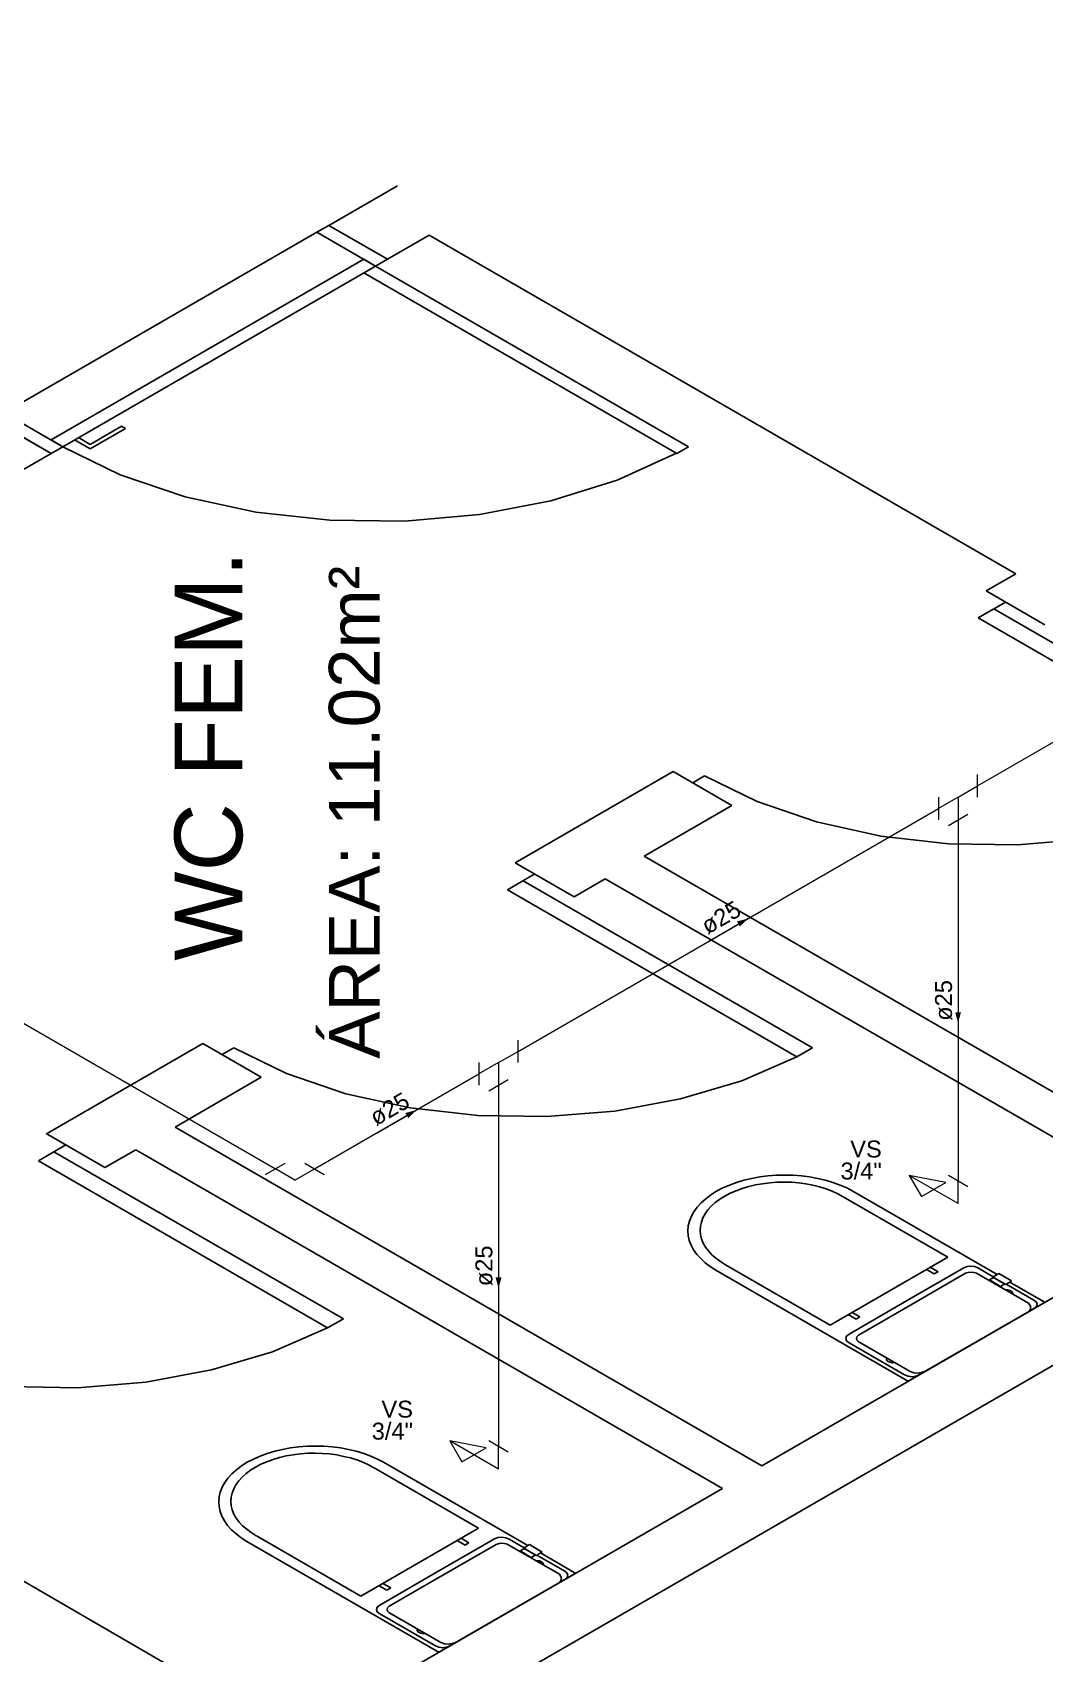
# Model space of a CAD drawing. Header units: millimetres. Extents: x 40 to 499, y -93 to 187.
# Drawn here: x 195.38 to 204.35, y 54.3 to 68.65 of the extents above; entities that cross this region are included whole.
import ezdxf

# ---------------------------------------------------------------- set-up
doc = ezdxf.new("R2010")
doc.units = ezdxf.units.MM
doc.header["$MEASUREMENT"] = 0
doc.layers.add('. Layaot', color=8, linetype='Continuous')
doc.layers.add('PROIEZIONI_finissime', color=251, linetype='Continuous')
for name, color, linetype, lineweight in [('AF-Condutos', 4, 'Continuous', 5), ('AF-Conexões', 9, 'Continuous', 5), ('AF-Sentido conduto', 9, 'Continuous', 5), ('AF-Textos conduto', 7, 'Continuous', 5), ('Textos', 7, 'Continuous', 5)]:
    doc.layers.add(name, color=color, linetype=linetype, lineweight=lineweight)
doc.styles.add('Arial', font='arial.ttf')

msp = doc.modelspace()

# ---------------------------------------------------------------- hatches: boundary and pattern name
at = {"layer": 'AF-Sentido conduto', "linetype": 'Continuous'}
for points in [[(201.723, 60.806), (201.626, 60.78), (201.652, 60.735)], [(203.585, 59.881), (203.611, 59.977), (203.559, 59.977)], [(198.785, 59.109), (198.688, 59.084), (198.714, 59.039)], [(199.514, 57.53), (199.54, 57.627), (199.488, 57.627)]]:
    msp.add_hatch(color=1, dxfattribs=at).paths.add_polyline_path(points)

# ---------------------------------------------------------------- linework, layer by layer
at = {"layer": '. Layaot'}
for p, q in [((198.618, 67.297), (198.009, 66.945)), ((198.009, 66.945), (198.529, 66.645)), ((195.134, 65.285), (197.905, 66.885)), ((198.529, 66.645), (198.9, 66.86)), ((198.9, 66.86), (204.096, 63.859)), ((201.092, 64.925), (198.321, 66.525)), ((198.425, 66.585), (201.196, 64.985)), ((195.55, 64.925), (195.03, 65.225)), ((195.757, 65.046), (195.861, 64.986)), ((195.792, 65.066), (195.896, 65.006)), ((195.896, 65.006), (196.173, 65.166)), ((196.208, 65.146), (195.896, 64.966)), ((196.173, 65.166), (196.208, 65.146)), ((186.776, 59.86), (195.55, 64.925)), ((195.861, 64.986), (195.896, 64.966)), ((201.092, 64.925), (201.196, 64.985)), ((204.096, 63.859), (203.833, 63.708)), ((203.833, 63.708), (204.353, 63.408)), ((204.005, 63.609), (203.763, 63.469)), ((203.763, 63.469), (206.326, 61.989)), ((203.901, 63.549), (206.465, 62.069)), ((201.062, 62.108), (199.662, 61.301)), ((201.582, 61.808), (201.062, 62.108)), ((200.805, 61.359), (201.582, 61.808)), ((206.001, 58.36), (200.805, 61.359)), ((199.836, 61.201), (199.593, 61.061)), ((199.662, 61.301), (200.184, 61)), ((199.593, 61.061), (202.157, 59.581)), ((199.732, 61.141), (202.295, 59.661)), ((200.184, 61), (200.459, 61.159)), ((200.459, 61.159), (205.656, 58.16)), ((197.688, 52.959), (210.569, 60.396)), ((196.893, 59.7), (195.508, 58.9)), ((197.412, 59.4), (196.893, 59.7)), ((202.157, 59.581), (202.295, 59.661)), ((196.648, 58.959), (197.412, 59.4)), ((195.506, 58.901), (196.027, 58.6)), ((201.845, 55.959), (196.648, 58.959)), ((195.679, 58.801), (195.437, 58.661)), ((195.575, 58.741), (198.139, 57.261)), ((196.027, 58.6), (196.302, 58.759)), ((196.302, 58.759), (201.499, 55.759)), ((195.437, 58.661), (198, 57.181)), ((202.568, 58.342), (203.494, 57.807)), ((202.653, 58.391), (203.93, 57.653)), ((205.656, 58.16), (201.845, 55.959)), ((202.451, 57.205), (201.526, 57.74)), ((203.494, 57.807), (202.451, 57.205)), ((203.635, 57.712), (203.665, 57.724)), ((203.665, 57.724), (203.698, 57.727)), ((203.698, 57.727), (203.734, 57.723)), ((203.734, 57.723), (203.765, 57.71)), ((203.13, 56.715), (201.44, 57.691)), ((203.128, 57.419), (203.635, 57.712)), ((203.651, 57.664), (203.177, 57.391)), ((203.305, 57.698), (203.374, 57.658)), ((203.339, 57.718), (203.409, 57.678)), ((203.374, 57.658), (203.409, 57.678)), ((203.675, 57.672), (203.651, 57.664)), ((203.701, 57.674), (203.675, 57.672)), ((203.724, 57.671), (203.701, 57.674)), ((203.748, 57.665), (203.724, 57.671)), ((204.21, 57.399), (203.748, 57.665)), ((203.765, 57.71), (203.897, 57.634)), ((203.9, 57.627), (203.862, 57.605)), ((203.9, 57.627), (203.862, 57.605)), ((203.862, 57.605), (203.961, 57.548)), ((203.862, 57.605), (203.961, 57.548)), ((203.893, 57.631), (203.93, 57.653)), ((203.93, 57.653), (203.893, 57.631)), ((204.006, 57.566), (203.893, 57.631)), ((203.893, 57.631), (204.006, 57.566)), ((203.999, 57.57), (203.9, 57.627)), ((203.93, 57.653), (203.945, 57.661)), ((203.945, 57.661), (203.93, 57.653)), ((203.945, 57.661), (204.058, 57.596)), ((204.058, 57.596), (203.945, 57.661)), ((204.044, 57.587), (204.006, 57.566)), ((204.006, 57.566), (204.044, 57.587)), ((204.058, 57.596), (204.044, 57.587)), ((204.044, 57.587), (204.058, 57.596)), ((204.044, 57.587), (204.343, 57.415)), ((203.961, 57.548), (203.999, 57.57)), ((203.961, 57.548), (203.999, 57.57)), ((204.011, 57.519), (204.006, 57.516)), ((204.011, 57.568), (204.257, 57.426)), ((204.013, 57.52), (204.011, 57.519)), ((204.035, 57.516), (204.013, 57.52)), ((204.051, 57.509), (204.035, 57.516)), ((204.063, 57.5), (204.051, 57.509)), ((204.07, 57.488), (204.063, 57.5)), ((204.065, 57.482), (204.07, 57.485)), ((204.073, 57.486), (204.07, 57.488)), ((204.07, 57.485), (204.073, 57.486)), ((202.612, 57.298), (202.681, 57.258)), ((202.619, 57.125), (203.128, 57.419)), ((202.647, 57.318), (202.716, 57.278)), ((203.177, 57.391), (202.702, 57.116)), ((204.314, 57.385), (203.751, 57.06)), ((204.208, 57.324), (204.224, 57.341)), ((204.224, 57.38), (204.21, 57.399)), ((204.229, 57.36), (204.224, 57.38)), ((204.224, 57.341), (204.229, 57.36)), ((204.257, 57.426), (204.279, 57.408)), ((204.279, 57.37), (204.257, 57.352)), ((204.279, 57.408), (204.286, 57.388)), ((204.286, 57.388), (204.279, 57.37)), ((204.345, 57.403), (204.314, 57.385)), ((204.343, 57.415), (204.347, 57.412)), ((204.347, 57.404), (204.345, 57.403)), ((204.347, 57.412), (204.35, 57.408)), ((204.35, 57.408), (204.347, 57.404)), ((198, 57.181), (198.139, 57.261)), ((202.716, 57.278), (202.681, 57.258)), ((202.59, 57.087), (202.597, 57.108)), ((202.597, 57.067), (202.59, 57.087)), ((202.597, 57.108), (202.619, 57.125)), ((202.619, 57.049), (202.597, 57.067)), ((203.111, 56.764), (202.619, 57.049)), ((202.687, 57.102), (202.685, 57.087)), ((202.685, 57.087), (202.687, 57.072)), ((202.702, 57.116), (202.687, 57.102)), ((202.687, 57.072), (202.699, 57.06)), ((202.699, 57.06), (203.161, 56.793)), ((203.751, 57.06), (203.182, 56.732)), ((202.95, 56.907), (202.948, 56.905)), ((202.948, 56.905), (202.955, 56.893)), ((202.957, 56.911), (202.95, 56.907)), ((202.955, 56.893), (202.967, 56.883)), ((202.967, 56.883), (202.983, 56.877)), ((202.983, 56.877), (203.005, 56.872)), ((203.005, 56.872), (203.007, 56.871)), ((203.007, 56.871), (203.009, 56.872)), ((203.009, 56.872), (203.016, 56.877)), ((203.142, 56.752), (203.111, 56.764)), ((203.177, 56.748), (203.142, 56.752)), ((203.182, 56.732), (203.154, 56.715)), ((203.161, 56.793), (203.192, 56.784)), ((203.211, 56.753), (203.177, 56.748)), ((203.192, 56.784), (203.225, 56.781)), ((203.241, 56.766), (203.211, 56.753)), ((203.225, 56.781), (203.26, 56.785)), ((203.26, 56.785), (203.291, 56.794)), ((203.135, 56.712), (203.13, 56.715)), ((203.142, 56.711), (203.135, 56.712)), ((203.149, 56.712), (203.142, 56.711)), ((203.154, 56.715), (203.149, 56.712)), ((197.688, 53.559), (192.492, 56.559)), ((198.411, 55.941), (199.336, 55.406)), ((198.496, 55.99), (199.773, 55.252)), ((201.499, 55.759), (197.688, 53.559)), ((198.973, 54.315), (197.283, 55.29)), ((198.294, 54.805), (197.369, 55.339)), ((199.336, 55.406), (198.294, 54.805)), ((198.971, 55.019), (199.477, 55.311)), ((199.148, 55.297), (199.217, 55.257)), ((199.182, 55.317), (199.252, 55.277)), ((199.477, 55.311), (199.508, 55.324)), ((199.508, 55.324), (199.541, 55.326)), ((199.541, 55.326), (199.577, 55.322)), ((199.577, 55.322), (199.608, 55.31)), ((199.608, 55.31), (199.74, 55.233)), ((199.494, 55.263), (199.02, 54.99)), ((199.217, 55.257), (199.252, 55.277)), ((199.518, 55.272), (199.494, 55.263)), ((199.544, 55.273), (199.518, 55.272)), ((199.567, 55.27), (199.544, 55.273)), ((199.591, 55.265), (199.567, 55.27)), ((200.053, 54.998), (199.591, 55.265)), ((199.743, 55.226), (199.705, 55.205)), ((199.743, 55.226), (199.705, 55.205)), ((199.705, 55.205), (199.804, 55.147)), ((199.705, 55.205), (199.804, 55.147)), ((199.736, 55.231), (199.773, 55.252)), ((199.773, 55.252), (199.736, 55.231)), ((199.849, 55.165), (199.736, 55.231)), ((199.736, 55.231), (199.849, 55.165)), ((199.842, 55.169), (199.743, 55.226)), ((199.773, 55.252), (199.788, 55.261)), ((199.788, 55.261), (199.773, 55.252)), ((199.788, 55.261), (199.901, 55.195)), ((199.901, 55.195), (199.788, 55.261)), ((199.804, 55.147), (199.842, 55.169)), ((199.804, 55.147), (199.842, 55.169)), ((199.887, 55.187), (199.849, 55.165)), ((199.849, 55.165), (199.887, 55.187)), ((199.854, 55.168), (200.1, 55.025)), ((199.901, 55.195), (199.887, 55.187)), ((199.887, 55.187), (199.901, 55.195)), ((199.887, 55.187), (200.185, 55.015)), ((198.462, 54.725), (198.971, 55.019)), ((199.854, 55.118), (199.849, 55.116)), ((199.856, 55.12), (199.854, 55.118)), ((199.878, 55.116), (199.856, 55.12)), ((199.894, 55.109), (199.878, 55.116)), ((199.906, 55.099), (199.894, 55.109)), ((199.913, 55.087), (199.906, 55.099)), ((199.908, 55.082), (199.913, 55.084)), ((199.916, 55.086), (199.913, 55.087)), ((199.913, 55.084), (199.916, 55.086)), ((200.067, 54.979), (200.053, 54.998)), ((200.1, 55.025), (200.122, 55.008)), ((200.122, 55.008), (200.129, 54.987)), ((200.188, 55.002), (200.157, 54.984)), ((200.185, 55.015), (200.19, 55.012)), ((200.19, 55.004), (200.188, 55.002)), ((200.19, 55.012), (200.193, 55.008)), ((200.193, 55.008), (200.19, 55.004)), ((198.455, 54.897), (198.524, 54.857)), ((198.49, 54.917), (198.559, 54.877)), ((198.559, 54.877), (198.524, 54.857)), ((199.02, 54.99), (198.545, 54.715)), ((200.157, 54.984), (199.593, 54.659)), ((200.05, 54.923), (200.067, 54.941)), ((200.072, 54.96), (200.067, 54.979)), ((200.067, 54.941), (200.072, 54.96)), ((200.122, 54.969), (200.1, 54.952)), ((200.129, 54.987), (200.122, 54.969)), ((198.433, 54.686), (198.44, 54.707)), ((198.44, 54.707), (198.462, 54.725)), ((198.545, 54.715), (198.53, 54.701)), ((198.44, 54.666), (198.433, 54.686)), ((198.462, 54.648), (198.44, 54.666)), ((198.954, 54.364), (198.462, 54.648)), ((198.53, 54.701), (198.528, 54.686)), ((198.528, 54.686), (198.53, 54.671)), ((198.53, 54.671), (198.542, 54.659)), ((198.542, 54.659), (199.004, 54.393)), ((199.593, 54.659), (199.025, 54.331)), ((198.793, 54.506), (198.791, 54.505)), ((198.791, 54.505), (198.798, 54.492)), ((198.8, 54.51), (198.793, 54.506)), ((198.798, 54.492), (198.81, 54.483)), ((198.81, 54.483), (198.826, 54.476)), ((198.826, 54.476), (198.848, 54.472)), ((198.848, 54.472), (198.85, 54.47)), ((198.85, 54.47), (198.852, 54.472)), ((198.852, 54.472), (198.859, 54.476)), ((198.985, 54.352), (198.954, 54.364)), ((198.978, 54.312), (198.973, 54.315)), ((198.985, 54.31), (198.978, 54.312)), ((199.02, 54.347), (198.985, 54.352)), ((198.992, 54.312), (198.985, 54.31)), ((198.997, 54.315), (198.992, 54.312)), ((199.025, 54.331), (198.997, 54.315)), ((199.004, 54.393), (199.035, 54.383)), ((199.054, 54.353), (199.02, 54.347)), ((199.035, 54.383), (199.068, 54.38)), ((199.084, 54.365), (199.054, 54.353)), ((199.068, 54.38), (199.103, 54.384)), ((199.103, 54.384), (199.134, 54.394))]:
    msp.add_line(p, q, dxfattribs=at)
for points in [[(198.425, 66.585), (197.905, 66.885), (198.009, 66.945), (198.529, 66.645), (198.425, 66.585)], [(195.654, 64.985), (195.55, 65.045), (198.321, 66.645), (198.425, 66.585), (195.654, 64.985)], [(195.55, 64.925), (195.03, 65.225), (195.134, 65.285), (195.654, 64.985), (195.55, 64.925)], [(195.654, 64.985), (196.163, 64.737), (196.739, 64.542), (197.363, 64.407), (198.018, 64.334), (198.685, 64.327), (199.344, 64.385), (199.977, 64.507), (200.564, 64.689), (201.09, 64.927)], [(201.338, 62.069), (201.804, 61.842), (202.33, 61.663), (202.901, 61.537), (203.5, 61.469), (204.11, 61.459), (204.714, 61.508), (205.296, 61.615), (205.838, 61.777), (206.326, 61.989)], [(197.168, 59.661), (197.635, 59.434), (198.161, 59.255), (198.731, 59.13), (199.33, 59.061), (199.94, 59.052), (200.545, 59.101), (201.126, 59.208), (201.669, 59.37), (202.157, 59.581)], [(202.049, 58.534), (201.975, 58.532), (201.901, 58.527), (201.828, 58.518), (201.757, 58.505), (201.688, 58.488), (201.622, 58.469), (201.559, 58.446), (201.5, 58.42), (201.445, 58.391)], [(202.045, 58.472), (201.98, 58.47), (201.916, 58.466), (201.852, 58.458), (201.79, 58.447), (201.73, 58.433), (201.673, 58.416), (201.618, 58.396), (201.566, 58.373), (201.518, 58.348)], [(202.567, 58.342), (202.52, 58.368), (202.469, 58.391), (202.415, 58.412), (202.358, 58.429), (202.298, 58.444), (202.237, 58.456), (202.174, 58.464), (202.11, 58.47), (202.045, 58.472)], [(202.653, 58.391), (202.598, 58.42), (202.539, 58.446), (202.476, 58.469), (202.41, 58.488), (202.341, 58.505), (202.27, 58.518), (202.197, 58.527), (202.123, 58.532), (202.049, 58.534)], [(201.445, 58.391), (201.394, 58.359), (201.349, 58.325), (201.308, 58.288), (201.273, 58.25), (201.245, 58.21), (201.222, 58.169), (201.205, 58.127), (201.195, 58.084), (201.192, 58.041)], [(201.518, 58.348), (201.474, 58.321), (201.434, 58.291), (201.399, 58.259), (201.369, 58.226), (201.344, 58.191), (201.325, 58.155), (201.311, 58.118), (201.303, 58.081), (201.3, 58.044)], [(201.192, 58.041), (201.195, 57.998), (201.204, 57.955), (201.22, 57.913), (201.242, 57.872), (201.271, 57.832), (201.305, 57.794), (201.345, 57.757), (201.39, 57.723), (201.44, 57.691)], [(201.3, 58.044), (201.304, 58.006), (201.313, 57.969), (201.327, 57.932), (201.347, 57.896), (201.373, 57.862), (201.404, 57.829), (201.44, 57.797), (201.48, 57.768), (201.525, 57.74)], [(193.012, 57.261), (193.479, 57.034), (194.005, 56.855), (194.575, 56.73), (195.174, 56.661), (195.784, 56.651), (196.388, 56.701), (196.97, 56.808), (197.512, 56.969), (198, 57.181)], [(197.892, 56.134), (197.818, 56.132), (197.744, 56.126), (197.671, 56.117), (197.6, 56.104), (197.531, 56.088), (197.465, 56.068), (197.402, 56.045), (197.343, 56.019), (197.288, 55.99)], [(197.888, 56.071), (197.823, 56.07), (197.759, 56.065), (197.695, 56.057), (197.633, 56.046), (197.573, 56.032), (197.516, 56.015), (197.461, 55.995), (197.409, 55.973), (197.361, 55.948)], [(198.41, 55.941), (198.363, 55.967), (198.312, 55.99), (198.258, 56.011), (198.201, 56.029), (198.141, 56.043), (198.08, 56.055), (198.017, 56.064), (197.952, 56.069), (197.888, 56.071)], [(198.496, 55.99), (198.441, 56.019), (198.382, 56.045), (198.319, 56.068), (198.253, 56.088), (198.184, 56.104), (198.113, 56.117), (198.04, 56.126), (197.966, 56.132), (197.892, 56.134)], [(197.288, 55.99), (197.237, 55.958), (197.192, 55.924), (197.151, 55.888), (197.116, 55.85), (197.088, 55.81), (197.065, 55.769), (197.048, 55.727), (197.038, 55.684), (197.035, 55.641)], [(197.361, 55.948), (197.317, 55.92), (197.277, 55.89), (197.242, 55.859), (197.212, 55.825), (197.187, 55.79), (197.168, 55.755), (197.154, 55.718), (197.146, 55.681), (197.143, 55.643)], [(197.035, 55.641), (197.038, 55.598), (197.047, 55.555), (197.063, 55.513), (197.085, 55.471), (197.114, 55.431), (197.148, 55.393), (197.188, 55.356), (197.233, 55.322), (197.283, 55.29)], [(197.143, 55.643), (197.146, 55.605), (197.155, 55.568), (197.17, 55.531), (197.19, 55.496), (197.216, 55.461), (197.247, 55.428), (197.283, 55.397), (197.323, 55.367), (197.368, 55.34)]]:
    msp.add_lwpolyline(points, dxfattribs=at)
msp.add_circle((169.946, 37.038), 130.183)
at = {"layer": 'AF-Condutos'}
for p, q in [((187.186, 64.565), (197.537, 58.589)), ((203.758, 61.981), (207.492, 64.137)), ((199.687, 59.63), (203.412, 61.781)), ((203.585, 61.681), (203.585, 58.481)), ((197.883, 58.589), (199.34, 59.43)), ((199.514, 59.33), (199.514, 56.13))]:
    msp.add_line(p, q, dxfattribs=at)
at = {"layer": 'AF-Conexões', "color": 5}
for p, q in [((203.758, 61.881), (203.758, 62.081)), ((203.585, 61.881), (203.758, 61.981)), ((203.412, 61.881), (203.412, 61.681)), ((203.585, 61.881), (203.412, 61.781)), ((203.585, 61.881), (203.585, 61.681)), ((203.499, 61.631), (203.672, 61.731)), ((199.514, 59.53), (199.687, 59.63)), ((199.687, 59.53), (199.687, 59.73)), ((199.34, 59.53), (199.34, 59.33)), ((199.514, 59.53), (199.34, 59.43)), ((199.514, 59.53), (199.514, 59.33)), ((199.427, 59.28), (199.6, 59.38)), ((197.45, 58.539), (197.623, 58.639)), ((197.71, 58.489), (197.537, 58.589)), ((197.71, 58.489), (197.883, 58.589)), ((197.797, 58.639), (197.97, 58.539)), ((203.585, 58.281), (203.152, 58.531)), ((203.152, 58.531), (203.26, 58.343)), ((203.477, 58.468), (203.152, 58.531)), ((203.26, 58.343), (203.477, 58.468)), ((203.672, 58.431), (203.499, 58.531)), ((203.585, 58.281), (203.585, 58.481)), ((199.514, 55.93), (199.081, 56.18)), ((199.081, 56.18), (199.189, 55.993)), ((199.405, 56.118), (199.081, 56.18)), ((199.6, 56.08), (199.427, 56.18)), ((199.189, 55.993), (199.405, 56.118)), ((199.514, 55.93), (199.514, 56.13))]:
    msp.add_line(p, q, dxfattribs=at)
at = {"layer": 'AF-Sentido conduto', "color": 1}
for points in [[(201.376, 60.606), (201.723, 60.806)], [(203.585, 60.281), (203.585, 59.881)], [(198.439, 58.909), (198.785, 59.109)], [(199.514, 57.93), (199.514, 57.53)]]:
    msp.add_lwpolyline(points, dxfattribs=at)
at = {"layer": 'PROIEZIONI_finissime'}
for p, q in [((201.234, 62.009), (201.338, 62.069)), ((197.064, 59.601), (197.168, 59.661))]:
    msp.add_line(p, q, dxfattribs=at)

# ---------------------------------------------------------------- texts
at = {"layer": '. Layaot', "rotation": 90.0002, "line_spacing_factor": 0.6, "style": 'Arial'}
for s, insert, char_height, width, attachment_point in [('WC FEM.', (197.252, 60.432), 0.6, 7.26402, 7), ('ÁREA: 11.02m²', (198.467, 61.748), 0.45, 8.73453, 8)]:
    msp.add_mtext(s, dxfattribs=dict(at, insert=insert, char_height=char_height, width=width, attachment_point=attachment_point))
at = {"layer": 'AF-Textos conduto', "char_height": 0.15, "width": 0.7221, "attachment_point": 8, "line_spacing_factor": 0.6, "style": 'Arial'}
for insert, rotation in [((201.524, 60.749), 30.0001), ((203.535, 60.081), 90.0002), ((198.587, 59.053), 30.0001), ((199.463, 57.73), 90.0002)]:
    msp.add_mtext('ø25', dxfattribs=dict(at, insert=insert, rotation=rotation))
at = {"layer": 'Textos', "char_height": 0.15, "attachment_point": 9, "line_spacing_factor": 0.6, "style": 'Arial'}
for s, insert, width in [('VS', (202.909, 58.688), 0.5593), ('3/4"', (202.909, 58.493), 0.73125), ('VS', (198.756, 56.384), 0.5593), ('3/4"', (198.756, 56.189), 0.73125)]:
    msp.add_mtext(s, dxfattribs=dict(at, insert=insert, width=width))

doc.saveas('drawing.dxf')
